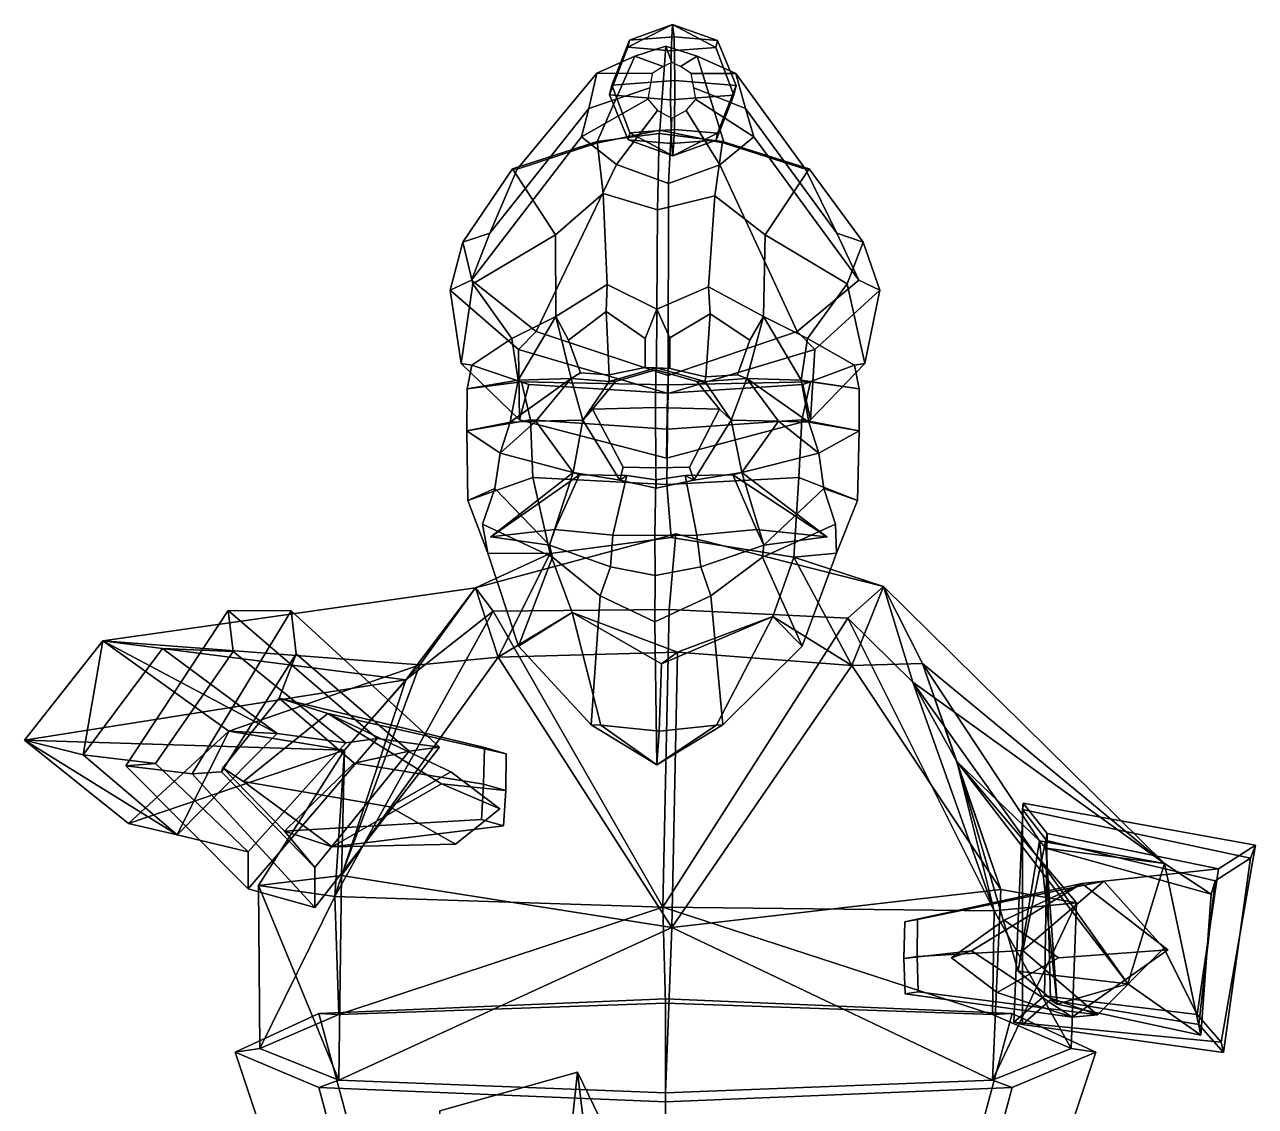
# Model space of a CAD drawing. Extents: x -200 to 180, y -147 to 379.
# Drawn here: x -200.5 to 180.4, y 44.6 to 379.3 of the extents above; entities that cross this region are included whole.
import ezdxf

# ---------------------------------------------------------------- set-up
doc = ezdxf.new("R2010")
doc.units = 0

msp = doc.modelspace()

# ---------------------------------------------------------------- linework, layer by layer
for p in [(-56.202007, 220.833191, 98.54837), (47.755276, 220.833191, 101.749725)]:
    msp.add_point(p)
for points in [[(-0.421459, 371.178223, -35.475704), (0.043684, 379.258881, -49.381294), (-13.783702, 372.279907, -43.295773)], [(-13.783702, 372.279907, -43.295773), (0.043684, 379.258881, -49.381294), (-13.304508, 374.42099, -58.062126)], [(0.043684, 379.258881, -49.381294), (0.536931, 375.460388, -65.008476), (-13.304508, 374.42099, -58.062126)], [(-0.421459, 371.178223, -35.475704), (13.420011, 372.217621, -42.421993), (0.043684, 379.258881, -49.381294)], [(0.043684, 379.258881, -49.381294), (13.899204, 374.358704, -57.188347), (0.536931, 375.460388, -65.008476)], [(13.420011, 372.217621, -42.421993), (13.899204, 374.358704, -57.188347), (0.043684, 379.258881, -49.381294)], [(-19.483112, 357.51001, -42.496586), (-13.783702, 372.279907, -43.295773), (-13.304508, 374.42099, -58.062126), (-18.805426, 360.537964, -63.379448)], [(-13.304508, 374.42099, -58.062126), (0.536931, 375.460388, -65.008476), (0.769343, 362.007904, -73.202995), (-18.805426, 360.537964, -63.379448)], [(13.899204, 374.358704, -57.188347), (19.666424, 360.44989, -62.143738), (0.769343, 362.007904, -73.202995), (0.536931, 375.460388, -65.008476)], [(18.988739, 357.421936, -41.260876), (19.666424, 360.44989, -62.143738), (13.899204, 374.358704, -57.188347), (13.420011, 372.217621, -42.421993)], [(-48.071453, 334.563721, 60.351738), (-23.537363, 342.554993, 71.327553), (-11.630163, 369.497406, 14.726136), (-23.447672, 364.221252, 10.677039)], [(-3.949734, 346.63797, 78.147346), (-2.070828, 372.573944, 17.172693), (-11.630163, 369.497406, 14.726136), (-23.537363, 342.554993, 71.327553)], [(-2.927648, 366.273682, -42.071312), (-6.260975, 364.140411, -42.500587), (-23.447672, 364.221252, 10.677039), (-11.630163, 369.497406, 14.726136)], [(-0.586026, 355.951996, -31.437363), (-0.421459, 371.178223, -35.475704), (-13.783702, 372.279907, -43.295773), (-19.483112, 357.51001, -42.496586)], [(-0.236799, 367.516937, -41.796837), (-2.927648, 366.273682, -42.071312), (-11.630163, 369.497406, 14.726136), (-2.070828, 372.573944, 17.172693)], [(-3.949734, 346.63797, 78.147346), (16.020407, 342.554993, 72.545738), (7.613363, 369.478516, 15.329666), (-2.070828, 372.573944, 17.172693)], [(-0.236799, 367.516937, -41.796837), (-2.070828, 372.573944, 17.172693), (7.613363, 369.478516, 15.329666), (2.460403, 366.261353, -41.898247)], [(-0.586026, 355.951996, -31.437363), (18.988739, 357.421936, -41.260876), (13.420011, 372.217621, -42.421993), (-0.421459, 371.178223, -35.475704)], [(2.460403, 366.261353, -41.898247), (7.613363, 369.478516, 15.329666), (19.644814, 364.178955, 12.028539), (5.804615, 364.112793, -42.113041)], [(41.183376, 334.563721, 63.100342), (19.644814, 364.178955, 12.028539), (7.613363, 369.478516, 15.329666), (16.020407, 342.554993, 72.545738)], [(-56.487106, 314.7724, 39.92099), (-48.071453, 334.563721, 60.351738), (-23.447672, 364.221252, 10.677039), (-25.904655, 353.332642, 3.023574)], [(-6.260975, 364.140411, -42.500587), (-6.999393, 359.732574, -43.187927), (-25.904655, 353.332642, 3.023574), (-23.447672, 364.221252, 10.677039)], [(-13.236664, 345.742279, -62.218269), (-18.805426, 360.537964, -63.379448), (0.769343, 362.007904, -73.202995), (0.604776, 346.781677, -69.164619)], [(13.967047, 345.679993, -61.344494), (0.604776, 346.781677, -69.164619), (0.769343, 362.007904, -73.202995), (19.666424, 360.44989, -62.143738)], [(5.804615, 364.112793, -42.113041), (19.644814, 364.178955, 12.028539), (22.542442, 353.285095, 4.543009), (6.565451, 359.701538, -42.752228)], [(50.840218, 314.772369, 43.226135), (22.542442, 353.285095, 4.543009), (19.644814, 364.178955, 12.028539), (41.183376, 334.563721, 63.100342)], [(-6.999393, 359.732574, -43.187927), (-7.676656, 356.177216, -43.744987), (-28.178082, 344.549683, -3.159179), (-25.904655, 353.332642, 3.023574)], [(-19.483112, 357.51001, -42.496586), (-18.805426, 360.537964, -63.379448), (-13.236664, 345.742279, -62.218269), (-13.715858, 343.601196, -47.451916)], [(6.565451, 359.701538, -42.752228), (22.542442, 353.285095, 4.543009), (25.171318, 344.497345, -1.485995), (7.260798, 356.143005, -43.265198)], [(18.988739, 357.421936, -41.260876), (13.487853, 343.53891, -46.578136), (13.967047, 345.679993, -61.344494), (19.666424, 360.44989, -62.143738)], [(-7.676656, 356.177216, -43.744987), (-4.668427, 352.693359, -44.171612), (-17.291975, 335.951294, -8.791834), (-28.178082, 344.549683, -3.159179)], [(-0.586026, 355.951996, -31.437363), (-19.483112, 357.51001, -42.496586), (-13.715858, 343.601196, -47.451916), (-0.353614, 342.499512, -39.631847)], [(-0.586026, 355.951996, -31.437363), (-0.353614, 342.499512, -39.631847), (13.487853, 343.53891, -46.578136), (18.988739, 357.421936, -41.260876)], [(7.260798, 356.143005, -43.265198), (25.171318, 344.497345, -1.485995), (14.632659, 335.919983, -7.79059), (4.270244, 352.672882, -43.884506)], [(-62.198708, 300.178741, 21.693571), (-56.487106, 314.7724, 39.92099), (-25.904655, 353.332642, 3.023574), (-28.178082, 344.549683, -3.159179)], [(-4.668427, 352.693359, -44.171612), (-0.193137, 350.340698, -44.380409), (-1.212618, 330.150055, -12.312241), (-17.291975, 335.951294, -8.791834)], [(4.270244, 352.672882, -43.884506), (14.632659, 335.919983, -7.79059), (-1.212618, 330.150055, -12.312241), (-0.193137, 350.340698, -44.380409)], [(57.662552, 300.178711, 25.384697), (25.171318, 344.497345, -1.485995), (22.542442, 353.285095, 4.543009), (50.840218, 314.772369, 43.226135)], [(-4.097302, 345.607819, 82.93927), (-3.949734, 346.63797, 78.147346), (-23.537363, 342.554993, 71.327553), (-23.314169, 343.123474, 76.706818)], [(0.139622, 338.701019, -55.258972), (-13.236664, 345.742279, -62.218269), (0.604776, 346.781677, -69.164619)], [(-4.097302, 345.607819, 82.93927), (15.46664, 343.123474, 77.90107), (16.020407, 342.554993, 72.545738), (-3.949734, 346.63797, 78.147346)], [(0.139622, 338.701019, -55.258972), (0.604776, 346.781677, -69.164619), (13.967047, 345.679993, -61.344494)], [(-42.167191, 284.349213, 7.589959), (-62.198708, 300.178741, 21.693571), (-28.178082, 344.549683, -3.159179), (-17.291975, 335.951294, -8.791834)], [(-21.404673, 326.990845, 91.269173), (-23.314169, 343.123474, 76.706818), (-49.477371, 334.619659, 65.644066), (-36.174129, 314.2211, 85.477211)], [(-23.314169, 343.123474, 76.706818), (-23.537363, 342.554993, 71.327553), (-48.071453, 334.563721, 60.351738), (-49.477371, 334.619659, 65.644066)], [(-4.612809, 321.993317, 99.679176), (-4.097302, 345.607819, 82.93927), (-23.314169, 343.123474, 76.706818), (-21.404673, 326.990845, 91.269173)], [(-13.715858, 343.601196, -47.451916), (-13.236664, 345.742279, -62.218269), (0.139622, 338.701019, -55.258972)], [(-0.353614, 342.499512, -39.631847), (-13.715858, 343.601196, -47.451916), (0.139622, 338.701019, -55.258972)], [(-4.612809, 321.993317, 99.679176), (13.053728, 326.335571, 92.802361), (15.46664, 343.123474, 77.90107), (-4.097302, 345.607819, 82.93927)], [(-0.353614, 342.499512, -39.631847), (0.139622, 338.701019, -55.258972), (13.487853, 343.53891, -46.578136)], [(13.487853, 343.53891, -46.578136), (0.139622, 338.701019, -55.258972), (13.967047, 345.679993, -61.344494)], [(13.053728, 326.335571, 92.802361), (28.634201, 314.2211, 87.472992), (42.260983, 334.619659, 68.469147), (15.46664, 343.123474, 77.90107)], [(38.5368, 284.349213, 10.075237), (14.632659, 335.919983, -7.79059), (25.171318, 344.497345, -1.485995), (57.662552, 300.178711, 25.384697)], [(15.46664, 343.123474, 77.90107), (42.260983, 334.619659, 68.469147), (41.183376, 334.563721, 63.100342), (16.020407, 342.554993, 72.545738)], [(-1.385313, 270.726013, -5.126854), (-42.167191, 284.349213, 7.589959), (-17.291975, 335.951294, -8.791834), (-1.212618, 330.150055, -12.312241)], [(-1.385313, 270.726013, -5.126854), (-1.212618, 330.150055, -12.312241), (14.632659, 335.919983, -7.79059), (38.5368, 284.349213, 10.075237)], [(-36.174129, 314.2211, 85.477211), (-49.477371, 334.619659, 65.644066), (-64.882996, 312.007568, 42.949947), (-61.731541, 299.082336, 72.095192)], [(-49.477371, 334.619659, 65.644066), (-48.071453, 334.563721, 60.351738), (-56.487106, 314.7724, 39.92099), (-64.882996, 312.007568, 42.949947)], [(28.634201, 314.2211, 87.472992), (54.094982, 299.082336, 75.662071), (59.033817, 312.007568, 46.765965), (42.260983, 334.619659, 68.469147)], [(42.260983, 334.619659, 68.469147), (59.033817, 312.007568, 46.765965), (50.840218, 314.772369, 43.226135), (41.183376, 334.563721, 63.100342)], [(-21.404673, 326.990845, 91.269173), (-36.174129, 314.2211, 85.477211), (-36.102795, 288.949524, 92.670364), (-20.211597, 298.878052, 103.490578)], [(-4.612809, 321.993317, 99.679176), (-21.404673, 326.990845, 91.269173), (-20.211597, 298.878052, 103.490578), (-4.844954, 291.187469, 107.217529)], [(-4.612809, 321.993317, 99.679176), (-4.844954, 291.187469, 107.217529), (11.121483, 298.101929, 104.58371), (13.053728, 326.335571, 92.802361)], [(13.053728, 326.335571, 92.802361), (11.121483, 298.101929, 104.58371), (28.12039, 288.949524, 94.648109), (28.634201, 314.2211, 87.472992)], [(-64.882996, 312.007568, 42.949947), (-56.487106, 314.7724, 39.92099), (-62.198708, 300.178741, 21.693571), (-68.755707, 297.085052, 21.6761)], [(-49.706558, 282.172424, 76.846672), (-36.102795, 288.949524, 92.670364), (-36.174129, 314.2211, 85.477211), (-61.731541, 299.082336, 72.095192)], [(41.800411, 282.172424, 79.664627), (54.094982, 299.082336, 75.662071), (28.634201, 314.2211, 87.472992), (28.12039, 288.949524, 94.648109)], [(59.033817, 312.007568, 46.765965), (64.208199, 297.085022, 25.770721), (57.662552, 300.178711, 25.384697), (50.840218, 314.772369, 43.226135)], [(-61.731541, 299.082336, 72.095192), (-64.882996, 312.007568, 42.949947), (-68.755707, 297.085052, 21.6761), (-65.417465, 274.47345, 43.205364)], [(54.094982, 299.082336, 75.662071), (59.551556, 274.47345, 47.053783), (64.208199, 297.085022, 25.770721), (59.033817, 312.007568, 46.765965)], [(-68.755707, 297.085052, 21.6761), (-62.198708, 300.178741, 21.693571), (-42.167191, 284.349213, 7.589959), (-47.67252, 278.768127, 6.745422)], [(-65.417465, 274.47345, 43.205364), (-68.755707, 297.085052, 21.6761), (-47.67252, 278.768127, 6.745422), (-47.312153, 256.96991, 24.130838)], [(-61.731541, 299.082336, 72.095192), (-65.417465, 274.47345, 43.205364), (-62.051579, 273.877289, 41.296627), (-49.706558, 282.172424, 76.846672)], [(-20.485806, 290.488037, 103.985352), (-20.211597, 298.878052, 103.490578), (-36.102795, 288.949524, 92.670364), (-32.129051, 281.617096, 94.258224)], [(-20.485806, 290.488037, 103.985352), (-8.407156, 282.212708, 106.420242), (-4.844954, 291.187469, 107.217529), (-20.211597, 298.878052, 103.490578)], [(11.621637, 289.783325, 104.809631), (11.121483, 298.101929, 104.58371), (-4.844954, 291.187469, 107.217529), (-0.792871, 282.341248, 106.828636)], [(11.621637, 289.783325, 104.809631), (23.895651, 281.605377, 93.475998), (28.12039, 288.949524, 94.648109), (11.121483, 298.101929, 104.58371)], [(64.208199, 297.085022, 25.770721), (44.083668, 278.768127, 9.571053), (38.5368, 284.349213, 10.075237), (57.662552, 300.178711, 25.384697)], [(54.094982, 299.082336, 75.662071), (41.800411, 282.172424, 79.664627), (56.309498, 273.877289, 44.941551), (59.551556, 274.47345, 47.053783)], [(59.551556, 274.47345, 47.053783), (42.654228, 256.96991, 26.901352), (44.083668, 278.768127, 9.571053), (64.208199, 297.085022, 25.770721)], [(-19.56204, 270.925903, 103.206589), (-20.485806, 290.488037, 103.985352), (-32.129051, 281.617096, 94.258224), (-28.489189, 271.592651, 97.795082)], [(-8.407156, 282.212708, 106.420242), (-20.485806, 290.488037, 103.985352), (-19.56204, 270.925903, 103.206589), (-8.447792, 273.15213, 107.739822)], [(-8.447792, 273.15213, 107.739822), (-4.963332, 273.072754, 111.061607), (-4.844954, 291.187469, 107.217529), (-8.407156, 282.212708, 106.420242)], [(-0.840219, 272.904236, 108.36615), (-0.792871, 282.341248, 106.828636), (-4.844954, 291.187469, 107.217529), (-4.963332, 273.072754, 111.061607)], [(-0.792871, 282.341248, 106.828636), (-0.840219, 272.904236, 108.36615), (10.343408, 270.281372, 103.529945), (11.621637, 289.783325, 104.809631)], [(10.343408, 270.281372, 103.529945), (20.096048, 270.947021, 97.49704), (23.895651, 281.605377, 93.475998), (11.621637, 289.783325, 104.809631)], [(-47.780491, 269.325592, 78.393036), (-36.102795, 288.949524, 92.670364), (-49.706558, 282.172424, 76.846672)], [(-31.35906, 269.806885, 98.803535), (-36.102795, 288.949524, 92.670364), (-47.780491, 269.325592, 78.393036)], [(-28.489189, 271.592651, 97.795082), (-32.129051, 281.617096, 94.258224), (-36.102795, 288.949524, 92.670364), (-31.35906, 269.806885, 98.803535)], [(20.096048, 270.947021, 97.49704), (23.008265, 269.806885, 100.477776), (28.12039, 288.949524, 94.648109), (23.895651, 281.605377, 93.475998)], [(23.008265, 269.806885, 100.477776), (39.782841, 269.325592, 81.089546), (28.12039, 288.949524, 94.648109)], [(39.782841, 269.325592, 81.089546), (41.800411, 282.172424, 79.664627), (28.12039, 288.949524, 94.648109)], [(-49.706558, 282.172424, 76.846672), (-62.051579, 273.877289, 41.296627), (-63.571835, 266.616333, 41.788105), (-47.780491, 269.325592, 78.393036)], [(-47.67252, 278.768127, 6.745422), (-42.167191, 284.349213, 7.589959), (-1.385313, 270.726013, -5.126854), (-1.336641, 265.131958, -6.707376)], [(44.083668, 278.768127, 9.571053), (-1.336641, 265.131958, -6.707376), (-1.385313, 270.726013, -5.126854), (38.5368, 284.349213, 10.075237)], [(41.800411, 282.172424, 79.664627), (39.782841, 269.325592, 81.089546), (57.796623, 266.616333, 45.525642), (56.309498, 273.877289, 44.941551)], [(-47.312153, 256.96991, 24.130838), (-47.67252, 278.768127, 6.745422), (-1.336641, 265.131958, -6.707376), (-1.840327, 245.186584, 9.648667)], [(42.654228, 256.96991, 26.901352), (-1.840327, 245.186584, 9.648667), (-1.336641, 265.131958, -6.707376), (44.083668, 278.768127, 9.571053)], [(-65.417465, 274.47345, 43.205364), (-47.312153, 256.96991, 24.130838), (-44.49826, 267.926453, 16.774586), (-62.051579, 273.877289, 41.296627)], [(59.551556, 274.47345, 47.053783), (56.309498, 273.877289, 44.941551), (40.298317, 267.926453, 19.385895), (42.654228, 256.96991, 26.901352)], [(-63.571835, 266.616333, 41.788105), (-62.051579, 273.877289, 41.296627), (-44.49826, 267.926453, 16.774586), (-46.675552, 268.731628, 12.35285)], [(-19.56204, 270.925903, 103.206589), (-28.489189, 271.592651, 97.795082), (-31.35906, 269.806885, 98.803535), (-19.600183, 268.85675, 105.513786)], [(-5.29567, 260.856934, 130.24794), (-5.149684, 272.441528, 125.50737), (-17.664019, 268.827942, 121.788452), (-24.787594, 260.337982, 123.213776)], [(-19.56204, 270.925903, 103.206589), (-19.600183, 268.85675, 105.513786), (-4.963332, 273.072754, 111.061607), (-8.447792, 273.15213, 107.739822)], [(-5.149684, 272.441528, 125.50737), (-4.963332, 273.072754, 111.061607), (-19.600183, 268.85675, 105.513786), (-17.664019, 268.827942, 121.788452)], [(-5.29567, 260.856934, 130.24794), (14.59214, 260.337982, 124.426476), (7.569766, 268.827942, 122.565521), (-5.149684, 272.441528, 125.50737)], [(-5.149684, 272.441528, 125.50737), (7.569766, 268.827942, 122.565521), (9.987148, 268.85675, 106.424927), (-4.963332, 273.072754, 111.061607)], [(10.343408, 270.281372, 103.529945), (-0.840219, 272.904236, 108.36615), (-4.963332, 273.072754, 111.061607), (9.987148, 268.85675, 106.424927)], [(10.343408, 270.281372, 103.529945), (9.987148, 268.85675, 106.424927), (23.008265, 269.806885, 100.477776), (20.096048, 270.947021, 97.49704)], [(57.796623, 266.616333, 45.525642), (42.743549, 268.731628, 15.106508), (40.298317, 267.926453, 19.385895), (56.309498, 273.877289, 44.941551)], [(-47.780491, 269.325592, 78.393036), (-63.571835, 266.616333, 41.788105), (-63.681839, 253.554504, 44.652538), (-50.237556, 256.236481, 78.852211)], [(-63.681839, 253.554504, 44.652538), (-63.571835, 266.616333, 41.788105), (-46.675552, 268.731628, 12.35285), (-43.905312, 256.9729, 11.568229)], [(-50.237556, 256.236481, 78.852211), (-31.35906, 269.806885, 98.803535), (-47.780491, 269.325592, 78.393036)], [(-42.302769, 256.636169, 102.339516), (-31.35906, 269.806885, 98.803535), (-50.237556, 256.236481, 78.852211)], [(-47.312153, 256.96991, 24.130838), (-1.840327, 245.186584, 9.648667), (-1.591586, 265.270782, 1.571419), (-44.49826, 267.926453, 16.774586)], [(-46.675552, 268.731628, 12.35285), (-44.49826, 267.926453, 16.774586), (-1.591586, 265.270782, 1.571419), (-1.502659, 267.868408, -1.316284)], [(-43.905312, 256.9729, 11.568229), (-46.675552, 268.731628, 12.35285), (-1.502659, 267.868408, -1.316284), (-1.569866, 254.087616, 0.866212)], [(-42.302769, 256.636169, 102.339516), (-27.770969, 256.94812, 105.810707), (-31.35906, 269.806885, 98.803535)], [(-27.770969, 256.94812, 105.810707), (-19.600183, 268.85675, 105.513786), (-31.35906, 269.806885, 98.803535)], [(-24.787594, 260.337982, 123.213776), (-17.664019, 268.827942, 121.788452), (-19.600183, 268.85675, 105.513786), (-27.770969, 256.94812, 105.810707)], [(42.654228, 256.96991, 26.901352), (40.298317, 267.926453, 19.385895), (-1.591586, 265.270782, 1.571419), (-1.840327, 245.186584, 9.648667)], [(42.743549, 268.731628, 15.106508), (-1.502659, 267.868408, -1.316284), (-1.591586, 265.270782, 1.571419), (40.298317, 267.926453, 19.385895)], [(40.02684, 256.9729, 14.152916), (-1.569866, 254.087616, 0.866212), (-1.502659, 267.868408, -1.316284), (42.743549, 268.731628, 15.106508)], [(14.59214, 260.337982, 124.426476), (18.124186, 256.94812, 107.224045), (9.987148, 268.85675, 106.424927), (7.569766, 268.827942, 122.565521)], [(18.124186, 256.94812, 107.224045), (23.008265, 269.806885, 100.477776), (9.987148, 268.85675, 106.424927)], [(32.842037, 256.636169, 104.653603), (23.008265, 269.806885, 100.477776), (18.124186, 256.94812, 107.224045)], [(32.842037, 256.636169, 104.653603), (42.207005, 256.236481, 81.699043), (23.008265, 269.806885, 100.477776)], [(42.207005, 256.236481, 81.699043), (39.782841, 269.325592, 81.089546), (23.008265, 269.806885, 100.477776)], [(39.782841, 269.325592, 81.089546), (42.207005, 256.236481, 81.699043), (57.730167, 253.554504, 48.391418), (57.796623, 266.616333, 45.525642)], [(57.730167, 253.554504, 48.391418), (40.02684, 256.9729, 14.152916), (42.743549, 268.731628, 15.106508), (57.796623, 266.616333, 45.525642)], [(-15.247682, 242.361237, 119.605499), (-24.787594, 260.337982, 123.213776), (-27.770969, 256.94812, 105.810707), (-16.306717, 238.373474, 106.888474)], [(-5.139277, 242.114197, 125.169426), (-5.29567, 260.856934, 130.24794), (-24.787594, 260.337982, 123.213776), (-15.247682, 242.361237, 119.605499)], [(-5.139277, 242.114197, 125.169426), (5.29233, 242.361237, 120.238029), (14.59214, 260.337982, 124.426476), (-5.29567, 260.856934, 130.24794)], [(5.29233, 242.361237, 120.238029), (6.615337, 238.373474, 107.59436), (18.124186, 256.94812, 107.224045), (14.59214, 260.337982, 124.426476)], [(-63.3223, 232.101135, 47.153671), (-63.681839, 253.554504, 44.652538), (-43.905312, 256.9729, 11.568229), (-43.231422, 239.162231, 15.439064)], [(-50.237556, 256.236481, 78.852211), (-63.681839, 253.554504, 44.652538), (-53.300407, 246.697021, 78.700264)], [(-53.300407, 246.697021, 78.700264), (-42.302769, 256.636169, 102.339516), (-50.237556, 256.236481, 78.852211)], [(-30.741247, 240.681335, 100.40892), (-42.302769, 256.636169, 102.339516), (-53.300407, 246.697021, 78.700264)], [(-43.231422, 239.162231, 15.439064), (-43.905312, 256.9729, 11.568229), (-1.569866, 254.087616, 0.866212), (-1.734038, 236.983276, 6.197327)], [(-30.741247, 240.681335, 100.40892), (-27.770969, 256.94812, 105.810707), (-42.302769, 256.636169, 102.339516)], [(-16.306717, 238.373474, 106.888474), (-27.770969, 256.94812, 105.810707), (-30.741247, 240.681335, 100.40892)], [(39.116051, 239.162231, 17.974951), (-1.734038, 236.983276, 6.197327), (-1.569866, 254.087616, 0.866212), (40.02684, 256.9729, 14.152916)], [(6.615337, 238.373474, 107.59436), (21.421215, 240.681335, 102.015259), (18.124186, 256.94812, 107.224045)], [(21.421215, 240.681335, 102.015259), (32.842037, 256.636169, 104.653603), (18.124186, 256.94812, 107.224045)], [(21.421215, 240.681335, 102.015259), (45.273399, 246.697021, 81.73584), (32.842037, 256.636169, 104.653603)], [(45.273399, 246.697021, 81.73584), (42.207005, 256.236481, 81.699043), (32.842037, 256.636169, 104.653603)], [(57.217415, 232.101135, 50.865688), (39.116051, 239.162231, 17.974951), (40.02684, 256.9729, 14.152916), (57.730167, 253.554504, 48.391418)], [(42.207005, 256.236481, 81.699043), (45.273399, 246.697021, 81.73584), (57.730167, 253.554504, 48.391418)], [(-54.92849, 235.791443, 79.40097), (-53.300407, 246.697021, 78.700264), (-63.681839, 253.554504, 44.652538), (-63.3223, 232.101135, 47.153671)], [(46.855282, 235.791443, 82.5354), (57.217415, 232.101135, 50.865688), (57.730167, 253.554504, 48.391418), (45.273399, 246.697021, 81.73584)], [(-54.92849, 235.791443, 79.40097), (-38.076599, 218.216858, 107.6819), (-30.741247, 240.681335, 100.40892), (-53.300407, 246.697021, 78.700264)], [(46.855282, 235.791443, 82.5354), (45.273399, 246.697021, 81.73584), (21.421215, 240.681335, 102.015259), (28.295145, 218.216858, 109.725815)], [(-28.808809, 239.995361, 114.530479), (-30.741247, 240.681335, 100.40892), (-56.202007, 220.833191, 98.54837)], [(-56.202007, 220.833191, 98.54837), (-30.741247, 240.681335, 100.40892), (-38.076599, 218.216858, 107.6819)], [(-36.383518, 223.095276, 117.581764), (-28.808809, 239.995361, 114.530479), (-56.202007, 220.833191, 98.54837)], [(-14.122425, 239.739563, 115.11348), (-28.808809, 239.995361, 114.530479), (-36.383518, 223.095276, 117.581764), (-18.448486, 221.360596, 126.9086)], [(-28.808809, 239.995361, 114.530479), (-14.122425, 239.739563, 115.11348), (-16.306717, 238.373474, 106.888474), (-30.741247, 240.681335, 100.40892)], [(-5.139277, 242.114197, 125.169426), (-15.247682, 242.361237, 119.605499), (-16.306717, 238.373474, 106.888474), (-5.032135, 235.89978, 113.295799)], [(-5.139277, 242.114197, 125.169426), (-5.032135, 235.89978, 113.295799), (6.615337, 238.373474, 107.59436), (5.29233, 242.361237, 120.238029)], [(18.623516, 239.995361, 115.99115), (21.421215, 240.681335, 102.015259), (6.615337, 238.373474, 107.59436), (3.929087, 239.739563, 115.66938)], [(3.929087, 239.739563, 115.66938), (7.521176, 221.360596, 127.708336), (25.996122, 223.095276, 119.502739), (18.623516, 239.995361, 115.99115)], [(18.623516, 239.995361, 115.99115), (47.755276, 220.833191, 101.749725), (21.421215, 240.681335, 102.015259)], [(25.996122, 223.095276, 119.502739), (47.755276, 220.833191, 101.749725), (18.623516, 239.995361, 115.99115)], [(47.755276, 220.833191, 101.749725), (28.295145, 218.216858, 109.725815), (21.421215, 240.681335, 102.015259)], [(-57.149822, 215.727295, 52.318977), (-63.3223, 232.101135, 47.153671), (-43.231422, 239.162231, 15.439064), (-37.887032, 215.697998, 33.339367)], [(-37.887032, 215.697998, 33.339367), (-43.231422, 239.162231, 15.439064), (-1.734038, 236.983276, 6.197327), (-0.419143, 220.640808, 9.894762)], [(-18.448486, 221.360596, 126.9086), (-5.484998, 221.193176, 128.001556), (-5.183433, 238.471313, 118.2089), (-14.122425, 239.739563, 115.11348)], [(-5.183433, 238.471313, 118.2089), (-5.032135, 235.89978, 113.295799), (-16.306717, 238.373474, 106.888474), (-14.122425, 239.739563, 115.11348)], [(7.521176, 221.360596, 127.708336), (3.929087, 239.739563, 115.66938), (-5.183433, 238.471313, 118.2089), (-5.484998, 221.193176, 128.001556)], [(-5.183433, 238.471313, 118.2089), (3.929087, 239.739563, 115.66938), (6.615337, 238.373474, 107.59436), (-5.032135, 235.89978, 113.295799)], [(37.555508, 214.5625, 33.395176), (-0.419143, 220.640808, 9.894762), (-1.734038, 236.983276, 6.197327), (39.116051, 239.162231, 17.974951)], [(50.7388, 215.727295, 55.641403), (37.555508, 214.5625, 33.395176), (39.116051, 239.162231, 17.974951), (57.217415, 232.101135, 50.865688)], [(-57.149822, 215.727295, 52.318977), (-58.765533, 224.714722, 83.039726), (-54.92849, 235.791443, 79.40097), (-63.3223, 232.101135, 47.153671)], [(-54.92849, 235.791443, 79.40097), (-58.765533, 224.714722, 83.039726), (-37.121952, 214.527924, 98.876892), (-38.076599, 218.216858, 107.6819)], [(46.855282, 235.791443, 82.5354), (28.295145, 218.216858, 109.725815), (27.884096, 214.527924, 100.878746), (50.461159, 224.714722, 86.403358)], [(50.7388, 215.727295, 55.641403), (57.217415, 232.101135, 50.865688), (46.855282, 235.791443, 82.5354), (50.461159, 224.714722, 86.403358)], [(-37.121952, 214.527924, 98.876892), (-58.765533, 224.714722, 83.039726), (-57.149822, 215.727295, 52.318977), (-47.615932, 186.95752, 70.14502)], [(27.884096, 214.527924, 100.878746), (40.126106, 186.95752, 72.847031), (50.7388, 215.727295, 55.641403), (50.461159, 224.714722, 86.403358)], [(1.021962, 221.713867, 5.063119), (-1.011892, 198.298401, -45.514236), (-55.533619, 197.766235, -34.971531), (-60.964664, 205.034241, 3.442298)], [(1.021962, 221.713867, 5.063119), (-60.964664, 205.034241, 3.442298), (-37.887032, 215.697998, 33.339367), (-0.419143, 220.640808, 9.894762)], [(-38.076599, 218.216858, 107.6819), (-36.383518, 223.095276, 117.581764), (-56.202007, 220.833191, 98.54837)], [(-18.448486, 221.360596, 126.9086), (-36.383518, 223.095276, 117.581764), (-38.076599, 218.216858, 107.6819), (-19.160137, 211.555908, 117.476852)], [(-5.484998, 221.193176, 128.001556), (-18.448486, 221.360596, 126.9086), (-19.160137, 211.555908, 117.476852), (-5.347113, 208.879517, 123.524025)], [(-5.484998, 221.193176, 128.001556), (-5.347113, 208.879517, 123.524025), (8.81183, 211.555908, 118.338242), (7.521176, 221.360596, 127.708336)], [(1.021962, 221.713867, 5.063119), (65.31382, 205.434143, 1.802112), (54.23111, 195.670044, -36.451485), (-1.011892, 198.298401, -45.514236)], [(-0.419143, 220.640808, 9.894762), (37.555508, 214.5625, 33.395176), (65.31382, 205.434143, 1.802112), (1.021962, 221.713867, 5.063119)], [(7.521176, 221.360596, 127.708336), (8.81183, 211.555908, 118.338242), (28.295145, 218.216858, 109.725815), (25.996122, 223.095276, 119.502739)], [(28.295145, 218.216858, 109.725815), (47.755276, 220.833191, 101.749725), (25.996122, 223.095276, 119.502739)], [(-22.418613, 202.524109, 119.901703), (-19.160137, 211.555908, 117.476852), (-38.076599, 218.216858, 107.6819), (-37.121952, 214.527924, 98.876892)], [(11.914925, 202.524109, 120.959), (27.884096, 214.527924, 100.878746), (28.295145, 218.216858, 109.725815), (8.81183, 211.555908, 118.338242)], [(-60.964664, 205.034241, 3.442298), (-53.957375, 183.620178, 61.231926), (-37.887032, 215.697998, 33.339367)], [(-47.615932, 186.95752, 70.14502), (-57.149822, 215.727295, 52.318977), (-37.887032, 215.697998, 33.339367), (-31.083277, 197.444092, 62.961163)], [(-53.957375, 183.620178, 61.231926), (-31.083277, 197.444092, 62.961163), (-37.887032, 215.697998, 33.339367)], [(-25.113182, 162.653412, 103.922882), (-22.418613, 202.524109, 119.901703), (-37.121952, 214.527924, 98.876892), (-47.615932, 186.95752, 70.14502)], [(15.58759, 162.653412, 105.176262), (40.126106, 186.95752, 72.847031), (27.884096, 214.527924, 100.878746), (11.914925, 202.524109, 120.959)], [(40.126106, 186.95752, 72.847031), (31.056883, 196.150574, 63.024738), (37.555508, 214.5625, 33.395176), (50.7388, 215.727295, 55.641403)], [(55.526699, 180.984924, 59.37141), (37.555508, 214.5625, 33.395176), (31.056883, 196.150574, 63.024738)], [(65.31382, 205.434143, 1.802112), (37.555508, 214.5625, 33.395176), (55.526699, 180.984924, 59.37141)], [(-5.460973, 194.523254, 127.221382), (-5.347113, 208.879517, 123.524025), (-19.160137, 211.555908, 117.476852), (-22.418613, 202.524109, 119.901703)], [(-5.460973, 194.523254, 127.221382), (11.914925, 202.524109, 120.959), (8.81183, 211.555908, 118.338242), (-5.347113, 208.879517, 123.524025)], [(-78.133728, 181.202087, 48.743267), (-60.964664, 205.034241, 3.442298), (-176.235748, 188.616302, 22.921698)], [(-82.517303, 176.60498, -29.865856), (-176.235748, 188.616302, 22.921698), (-60.964664, 205.034241, 3.442298)], [(-82.517303, 176.60498, -29.865856), (-60.964664, 205.034241, 3.442298), (-55.533619, 197.766235, -34.971531)], [(-78.133728, 181.202087, 48.743267), (-53.957375, 183.620178, 61.231926), (-60.964664, 205.034241, 3.442298)], [(-4.882611, 150.32309, 108.440315), (-5.460973, 194.523254, 127.221382), (-22.418613, 202.524109, 119.901703), (-25.113182, 162.653412, 103.922882)], [(-4.882611, 150.32309, 108.440315), (15.58759, 162.653412, 105.176262), (11.914925, 202.524109, 120.959), (-5.460973, 194.523254, 127.221382)], [(74.416344, 175.860352, -30.449364), (54.23111, 195.670044, -36.451485), (65.31382, 205.434143, 1.802112)], [(77.398293, 181.588928, 47.758118), (65.31382, 205.434143, 1.802112), (55.526699, 180.984924, 59.37141)], [(77.398293, 181.588928, 47.758118), (152.288147, 119.719521, 3.662364), (65.31382, 205.434143, 1.802112)], [(74.416344, 175.860352, -30.449364), (65.31382, 205.434143, 1.802112), (152.288147, 119.719521, 3.662364)], [(-148.586838, 147.468597, 150.342026), (-117.979309, 197.871399, 130.667542), (-137.51796, 198.072754, 104.828339), (-169.193497, 150.011627, 124.536728)], [(-169.193497, 150.011627, 124.536728), (-137.51796, 198.072754, 104.828339), (-135.950027, 185.387024, 102.449852), (-159.988083, 150.674957, 117.570198)], [(-91.396736, 158.4599, 65.925758), (-137.51796, 198.072754, 104.828339), (-117.979309, 197.871399, 130.667542), (-72.040718, 155.781036, 92.673279)], [(-91.396736, 158.4599, 65.925758), (-101.05114, 157.075165, 73.167953), (-135.950027, 185.387024, 102.449852), (-137.51796, 198.072754, 104.828339)], [(-2.936826, 106.207466, -98.720535), (-55.533619, 197.766235, -34.971531), (-1.011892, 198.298401, -45.514236)], [(-2.936826, 106.207466, -98.720535), (-1.011892, 198.298401, -45.514236), (54.23111, 195.670044, -36.451485)], [(-148.586838, 147.468597, 150.342026), (-139.518982, 148.161926, 143.483307), (-116.404114, 184.572845, 128.226456), (-117.979309, 197.871399, 130.667542)], [(-72.040718, 155.781036, 92.673279), (-117.979309, 197.871399, 130.667542), (-116.404114, 184.572845, 128.226456), (-81.52951, 154.459229, 99.794868)], [(-104.481895, 109.502205, -62.944489), (-55.533619, 197.766235, -34.971531), (-2.936826, 106.207466, -98.720535)], [(-104.481895, 109.502205, -62.944489), (-82.517303, 176.60498, -29.865856), (-55.533619, 197.766235, -34.971531)], [(1.592806, 185.106689, 68.511879), (-31.083277, 197.444092, 62.961163), (-53.957375, 183.620178, 61.231926)], [(-25.113182, 162.653412, 103.922882), (-47.615932, 186.95752, 70.14502), (-31.083277, 197.444092, 62.961163), (-22.205326, 162.512268, 88.083763)], [(-22.205326, 162.512268, 88.083763), (-31.083277, 197.444092, 62.961163), (-3.442425, 181.529053, 61.673397), (-4.143316, 160.655518, 84.433327)], [(-3.442425, 181.529053, 61.673397), (-31.083277, 197.444092, 62.961163), (1.592806, 185.106689, 68.511879)], [(13.659849, 162.512268, 89.188232), (-4.143316, 160.655518, 84.433327), (-3.442425, 181.529053, 61.673397), (31.056883, 196.150574, 63.024738)], [(-3.442425, 181.529053, 61.673397), (1.592806, 185.106689, 68.511879), (31.056883, 196.150574, 63.024738)], [(99.526405, 105.167091, -66.005112), (-2.936826, 106.207466, -98.720535), (54.23111, 195.670044, -36.451485)], [(1.592806, 185.106689, 68.511879), (55.526699, 180.984924, 59.37141), (31.056883, 196.150574, 63.024738)], [(15.58759, 162.653412, 105.176262), (13.659849, 162.512268, 89.188232), (31.056883, 196.150574, 63.024738), (40.126106, 186.95752, 72.847031)], [(99.526405, 105.167091, -66.005112), (54.23111, 195.670044, -36.451485), (74.416344, 175.860352, -30.449364)], [(-82.517303, 176.60498, -29.865856), (-200.466675, 157.881287, 5.411201), (-176.235748, 188.616302, 22.921698)], [(-182.31134, 153.415588, 89.309784), (-176.235748, 188.616302, 22.921698), (-200.466675, 157.881287, 5.411201)], [(-182.31134, 153.415588, 89.309784), (-157.789063, 186.296661, 73.649223), (-176.235748, 188.616302, 22.921698)], [(-78.133728, 181.202087, 48.743267), (-176.235748, 188.616302, 22.921698), (-137.315308, 160.689514, 42.954998)], [(-122.34111, 159.927979, 44.12907), (-137.315308, 160.689514, 42.954998), (-176.235748, 188.616302, 22.921698)], [(-122.34111, 159.927979, 44.12907), (-176.235748, 188.616302, 22.921698), (-157.789063, 186.296661, 73.649223)], [(-159.988083, 150.674957, 117.570198), (-135.950027, 185.387024, 102.449852), (-157.789063, 186.296661, 73.649223), (-182.31134, 153.415588, 89.309784)], [(-157.789063, 186.296661, 73.649223), (-135.950027, 185.387024, 102.449852), (-101.05114, 157.075165, 73.167953), (-122.34111, 159.927979, 44.12907)], [(-139.098526, 149.366272, 133.232635), (-121.686127, 170.919678, 123.501915), (-116.404114, 184.572845, 128.226456), (-139.518982, 148.161926, 143.483307)], [(-98.496445, 150.772675, 106.298775), (-81.52951, 154.459229, 99.794868), (-116.404114, 184.572845, 128.226456), (-121.686127, 170.919678, 123.501915)], [(-0.231475, 99.934471, 119.010757), (-53.957375, 183.620178, 61.231926), (-102.396179, 116.075554, 90.852638)], [(-102.396179, 116.075554, 90.852638), (-53.957375, 183.620178, 61.231926), (-78.133728, 181.202087, 48.743267)], [(-0.231475, 99.934471, 119.010757), (1.592806, 185.106689, 68.511879), (-53.957375, 183.620178, 61.231926)], [(-0.231475, 99.934471, 119.010757), (55.526699, 180.984924, 59.37141), (1.592806, 185.106689, 68.511879)], [(-101.522537, 154.811737, 7.839752), (-78.133728, 181.202087, 48.743267), (-137.315308, 160.689514, 42.954998)], [(-102.396179, 116.075554, 90.852638), (-78.133728, 181.202087, 48.743267), (-101.522537, 154.811737, 7.839752)], [(-0.231475, 99.934471, 119.010757), (101.612122, 111.740456, 87.792015), (55.526699, 180.984924, 59.37141)], [(101.612122, 111.740456, 87.792015), (77.398293, 181.588928, 47.758118), (55.526699, 180.984924, 59.37141)], [(101.612122, 111.740456, 87.792015), (88.027504, 151.328308, 6.754724), (77.398293, 181.588928, 47.758118)], [(88.027504, 151.328308, 6.754724), (113.585869, 126.727257, 39.18779), (77.398293, 181.588928, 47.758118)], [(77.398293, 181.588928, 47.758118), (113.585869, 126.727257, 39.18779), (152.288147, 119.719521, 3.662364)], [(-101.522537, 154.811737, 7.839752), (-200.466675, 157.881287, 5.411201), (-82.517303, 176.60498, -29.865856)], [(-104.481895, 109.502205, -62.944489), (-101.522537, 154.811737, 7.839752), (-82.517303, 176.60498, -29.865856)], [(99.526405, 105.167091, -66.005112), (74.416344, 175.860352, -30.449364), (88.027504, 151.328308, 6.754724)], [(74.416344, 175.860352, -30.449364), (152.288147, 119.719521, 3.662364), (140.883331, 82.535805, -16.076839)], [(88.027504, 151.328308, 6.754724), (74.416344, 175.860352, -30.449364), (140.883331, 82.535805, -16.076839)], [(-132.725998, 145.17453, 169.984604), (-106.633087, 166.145813, 155.883926), (-121.686127, 170.919678, 123.501915), (-139.098526, 149.366272, 133.232635)], [(-58.438435, 144.310699, 126.356216), (-98.496445, 150.772675, 106.298775), (-121.686127, 170.919678, 123.501915), (-58.208313, 155.637604, 127.262383)], [(-51.491329, 153.680664, 138.148834), (-58.208313, 155.637604, 127.262383), (-121.686127, 170.919678, 123.501915), (-106.633087, 166.145813, 155.883926)], [(-87.421318, 137.315063, 208.575745), (-68.562012, 148.073761, 210.608551), (-106.633087, 166.145813, 155.883926), (-132.725998, 145.17453, 169.984604)], [(-53.378056, 136.70108, 200.489227), (-71.486267, 144.355865, 149.357376), (-106.633087, 166.145813, 155.883926), (-68.562012, 148.073761, 210.608551)], [(-51.606083, 142.350952, 137.192657), (-51.491329, 153.680664, 138.148834), (-106.633087, 166.145813, 155.883926), (-71.486267, 144.355865, 149.357376)], [(-168.372192, 132.170441, 21.650229), (-101.522537, 154.811737, 7.839752), (-137.315308, 160.689514, 42.954998)], [(-153.214798, 128.579926, 64.781693), (-168.372192, 132.170441, 21.650229), (-137.315308, 160.689514, 42.954998)], [(-153.214798, 128.579926, 64.781693), (-137.315308, 160.689514, 42.954998), (-122.34111, 159.927979, 44.12907)], [(-4.882611, 150.32309, 108.440315), (-25.113182, 162.653412, 103.922882), (-22.205326, 162.512268, 88.083763)], [(-4.882611, 150.32309, 108.440315), (-22.205326, 162.512268, 88.083763), (-4.143316, 160.655518, 84.433327)], [(-4.882611, 150.32309, 108.440315), (13.659849, 162.512268, 89.188232), (15.58759, 162.653412, 105.176262)], [(-4.882611, 150.32309, 108.440315), (-4.143316, 160.655518, 84.433327), (13.659849, 162.512268, 89.188232)], [(-168.372192, 132.170441, 21.650229), (-200.466675, 157.881287, 5.411201), (-101.522537, 154.811737, 7.839752)], [(-153.214798, 128.579926, 64.781693), (-182.31134, 153.415588, 89.309784), (-200.466675, 157.881287, 5.411201)], [(-153.214798, 128.579926, 64.781693), (-200.466675, 157.881287, 5.411201), (-168.372192, 132.170441, 21.650229)], [(-122.34111, 159.927979, 44.12907), (-101.05114, 157.075165, 73.167953), (-131.326935, 123.406715, 93.147987), (-153.214798, 128.579926, 64.781693)], [(-131.309036, 111.896553, 92.062393), (-131.326935, 123.406715, 93.147987), (-101.05114, 157.075165, 73.167953), (-91.396736, 158.4599, 65.925758)], [(-131.309036, 111.896553, 92.062393), (-91.396736, 158.4599, 65.925758), (-72.040718, 155.781036, 92.673279), (-110.681007, 106.103645, 118.681595)], [(-153.214798, 128.579926, 64.781693), (-131.326935, 123.406715, 93.147987), (-159.988083, 150.674957, 117.570198), (-182.31134, 153.415588, 89.309784)], [(-102.396179, 116.075554, 90.852638), (-101.522537, 154.811737, 7.839752), (-128.144409, 112.944298, 5.734347)], [(-128.144409, 112.944298, 5.734347), (-101.522537, 154.811737, 7.839752), (-104.481895, 109.502205, -62.944489)], [(-120.098701, 129.776489, 119.029686), (-110.71283, 118.534584, 119.863564), (-81.52951, 154.459229, 99.794868), (-98.496445, 150.772675, 106.298775)], [(-110.681007, 106.103645, 118.681595), (-72.040718, 155.781036, 92.673279), (-81.52951, 154.459229, 99.794868), (-110.71283, 118.534584, 119.863564)], [(-51.606083, 142.350952, 137.192657), (-58.438435, 144.310699, 126.356216), (-58.208313, 155.637604, 127.262383), (-51.491329, 153.680664, 138.148834)], [(-131.309036, 111.896553, 92.062393), (-169.193497, 150.011627, 124.536728), (-159.988083, 150.674957, 117.570198), (-131.326935, 123.406715, 93.147987)], [(-131.309036, 111.896553, 92.062393), (-110.681007, 106.103645, 118.681595), (-148.586838, 147.468597, 150.342026), (-169.193497, 150.011627, 124.536728)], [(-120.098701, 129.776489, 119.029686), (-139.098526, 149.366272, 133.232635), (-139.518982, 148.161926, 143.483307), (-110.71283, 118.534584, 119.863564)], [(-105.273293, 124.905647, 151.059784), (-132.725998, 145.17453, 169.984604), (-139.098526, 149.366272, 133.232635), (-120.098701, 129.776489, 119.029686)], [(-59.083729, 133.364807, 125.804443), (-120.098701, 129.776489, 119.029686), (-98.496445, 150.772675, 106.298775), (-58.438435, 144.310699, 126.356216)], [(101.612122, 111.740456, 87.792015), (125.041687, 107.564186, 1.935943), (88.027504, 151.328308, 6.754724)], [(125.041687, 107.564186, 1.935943), (99.526405, 105.167091, -66.005112), (88.027504, 151.328308, 6.754724)], [(106.990257, 86.485313, 13.350588), (113.585869, 126.727257, 39.18779), (88.027504, 151.328308, 6.754724)], [(106.990257, 86.485313, 13.350588), (88.027504, 151.328308, 6.754724), (140.883331, 82.535805, -16.076839)], [(-110.681007, 106.103645, 118.681595), (-110.71283, 118.534584, 119.863564), (-139.518982, 148.161926, 143.483307), (-148.586838, 147.468597, 150.342026)], [(-67.113289, 125.701241, 208.5224), (-87.421318, 137.315063, 208.575745), (-132.725998, 145.17453, 169.984604), (-105.273293, 124.905647, 151.059784)], [(-67.113289, 125.701241, 208.5224), (-53.378056, 136.70108, 200.489227), (-68.562012, 148.073761, 210.608551), (-87.421318, 137.315063, 208.575745)], [(-67.113289, 125.701241, 208.5224), (-105.273293, 124.905647, 151.059784), (-71.486267, 144.355865, 149.357376), (-53.378056, 136.70108, 200.489227)], [(-52.336449, 131.401855, 136.718216), (-51.606083, 142.350952, 137.192657), (-71.486267, 144.355865, 149.357376), (-105.273293, 124.905647, 151.059784)], [(-52.336449, 131.401855, 136.718216), (-59.083729, 133.364807, 125.804443), (-58.438435, 144.310699, 126.356216), (-51.606083, 142.350952, 137.192657)], [(108.307327, 69.990501, 92.882736), (105.653145, 70.653236, 126.944023), (108.542488, 138.382019, 120.478012), (108.250244, 136.430878, 87.41188)], [(105.653145, 70.653236, 126.944023), (115.063271, 78.836861, 126.30835), (115.913383, 129.026245, 121.278236), (108.542488, 138.382019, 120.478012)], [(108.250244, 136.430878, 87.41188), (108.542488, 138.382019, 120.478012), (180.360611, 125.445366, 121.039391), (178.82341, 121.36927, 88.938202)], [(108.542488, 138.382019, 120.478012), (115.913383, 129.026245, 121.278236), (168.934525, 118.068291, 121.60051), (180.360611, 125.445366, 121.039391)], [(-52.336449, 131.401855, 136.718216), (-105.273293, 124.905647, 151.059784), (-120.098701, 129.776489, 119.029686), (-59.083729, 133.364807, 125.804443)], [(108.307327, 69.990501, 92.882736), (108.250244, 136.430878, 87.41188), (115.719719, 126.885475, 88.228134), (117.010254, 77.5783, 92.293259)], [(108.250244, 136.430878, 87.41188), (178.82341, 121.36927, 88.938202), (167.866272, 114.390572, 89.468407), (115.719719, 126.885475, 88.228134)], [(119.077576, 76.241966, 56.176399), (113.585869, 126.727257, 39.18779), (106.990257, 86.485313, 13.350588)], [(131.523407, 72.936653, 110.32386), (108.402763, 92.854622, 101.796204), (115.913383, 129.026245, 121.278236), (115.063271, 78.836861, 126.30835)], [(108.402763, 92.854622, 101.796204), (133.455276, 114.334648, 110.08503), (168.934525, 118.068291, 121.60051), (115.913383, 129.026245, 121.278236)], [(119.077576, 76.241966, 56.176399), (115.508469, 124.550758, 52.184246), (113.585869, 126.727257, 39.18779)], [(115.508469, 124.550758, 52.184246), (152.288147, 119.719521, 3.662364), (113.585869, 126.727257, 39.18779)], [(115.508469, 124.550758, 52.184246), (119.077576, 76.241966, 56.176399), (117.010254, 77.5783, 92.293259), (115.719719, 126.885475, 88.228134)], [(166.672653, 110.281303, 53.56665), (115.508469, 124.550758, 52.184246), (115.719719, 126.885475, 88.228134), (167.866272, 114.390572, 89.468407)], [(115.508469, 124.550758, 52.184246), (166.672653, 110.281303, 53.56665), (152.288147, 119.719521, 3.662364)], [(169.777542, 64.461647, 126.812859), (180.360611, 125.445366, 121.039391), (168.934525, 118.068291, 121.60051), (162.303574, 73.025948, 126.077362)], [(169.777542, 64.461647, 126.812859), (170.485794, 61.302757, 93.850227), (178.82341, 121.36927, 88.938202), (180.360611, 125.445366, 121.039391)], [(152.031616, 93.617363, 116.918137), (162.303574, 73.025948, 126.077362), (168.934525, 118.068291, 121.60051), (133.455276, 114.334648, 110.08503)], [(163.483215, 66.637672, 57.147293), (140.883331, 82.535805, -16.076839), (152.288147, 119.719521, 3.662364)], [(163.483215, 66.637672, 57.147293), (152.288147, 119.719521, 3.662364), (166.672653, 110.281303, 53.56665)], [(170.485794, 61.302757, 93.850227), (162.867859, 69.970222, 93.105667), (167.866272, 114.390572, 89.468407), (178.82341, 121.36927, 88.938202)], [(-103.291672, 52.703056, 72.932816), (-102.396179, 116.075554, 90.852638), (-128.144409, 112.944298, 5.734347)], [(-103.291672, 52.703056, 72.932816), (-0.231475, 99.934471, 119.010757), (-102.396179, 116.075554, 90.852638)], [(71.902702, 101.726509, 137.180969), (126.67733, 113.591286, 140.874939), (133.455276, 114.334648, 110.08503), (75.862396, 102.385414, 125.611496)], [(75.689735, 91.024834, 125.86615), (75.862396, 102.385414, 125.611496), (133.455276, 114.334648, 110.08503), (108.402763, 92.854622, 101.796204)], [(153.321762, 93.014137, 150.552094), (152.031616, 93.617363, 116.918137), (133.455276, 114.334648, 110.08503), (126.67733, 113.591286, 140.874939)], [(162.867859, 69.970222, 93.105667), (163.483215, 66.637672, 57.147293), (166.672653, 110.281303, 53.56665), (167.866272, 114.390572, 89.468407)], [(-103.291672, 52.703056, 72.932816), (-128.144409, 112.944298, 5.734347), (-127.681503, 62.579369, -0.424451)], [(-127.681503, 62.579369, -0.424451), (-128.144409, 112.944298, 5.734347), (-104.481895, 109.502205, -62.944489)], [(99.003868, 52.703072, 72.932816), (101.612122, 111.740456, 87.792015), (-0.231475, 99.934471, 119.010757)], [(71.613152, 90.363045, 137.413727), (92.521057, 92.705559, 144.291519), (126.67733, 113.591286, 140.874939), (71.902702, 101.726509, 137.180969)], [(86.346657, 90.604057, 195.714233), (102.658516, 102.259712, 200.742538), (126.67733, 113.591286, 140.874939), (92.521057, 92.705559, 144.291519)], [(99.003868, 52.703072, 72.932816), (125.041687, 107.564186, 1.935943), (101.612122, 111.740456, 87.792015)], [(119.443863, 90.61692, 196.075989), (153.321762, 93.014137, 150.552094), (126.67733, 113.591286, 140.874939), (102.658516, 102.259712, 200.742538)], [(-127.681503, 62.579369, -0.424451), (-104.481895, 109.502205, -62.944489), (-103.291672, 73.004372, -77.85714)], [(-103.291672, 73.004372, -77.85714), (-104.481895, 109.502205, -62.944489), (-2.936826, 106.207466, -98.720535)], [(99.003868, 52.703072, 72.932816), (123.393715, 62.579384, -0.424451), (125.041687, 107.564186, 1.935943)], [(123.393715, 62.579384, -0.424451), (99.526405, 105.167091, -66.005112), (125.041687, 107.564186, 1.935943)], [(-103.291672, 73.004372, -77.85714), (-2.936826, 106.207466, -98.720535), (-2.158216, 76.560341, -107.299355)], [(99.003868, 73.004372, -77.85714), (-2.158216, 76.560341, -107.299355), (-2.936826, 106.207466, -98.720535)], [(99.003868, 73.004372, -77.85714), (-2.936826, 106.207466, -98.720535), (99.526405, 105.167091, -66.005112)], [(123.393715, 62.579384, -0.424451), (99.003868, 73.004372, -77.85714), (99.526405, 105.167091, -66.005112)], [(-103.291672, 52.703056, 72.932816), (-2.143902, 48.797966, 102.34832), (-0.231475, 99.934471, 119.010757)], [(99.003868, 52.703072, 72.932816), (-0.231475, 99.934471, 119.010757), (-2.143902, 48.797966, 102.34832)], [(71.613152, 90.363045, 137.413727), (71.902702, 101.726509, 137.180969), (75.862396, 102.385414, 125.611496), (75.689735, 91.024834, 125.86615)], [(100.500198, 79.868721, 201.364838), (119.443863, 90.61692, 196.075989), (102.658516, 102.259712, 200.742538), (86.346657, 90.604057, 195.714233)], [(71.998466, 79.398842, 137.923935), (123.703728, 72.173164, 140.854202), (92.521057, 92.705559, 144.291519), (71.613152, 90.363045, 137.413727)], [(75.980507, 80.059944, 126.322571), (75.689735, 91.024834, 125.86615), (108.402763, 92.854622, 101.796204), (131.523407, 72.936653, 110.32386)], [(100.500198, 79.868721, 201.364838), (86.346657, 90.604057, 195.714233), (92.521057, 92.705559, 144.291519), (123.703728, 72.173164, 140.854202)], [(100.500198, 79.868721, 201.364838), (123.703728, 72.173164, 140.854202), (153.321762, 93.014137, 150.552094), (119.443863, 90.61692, 196.075989)], [(131.523407, 72.936653, 110.32386), (115.063271, 78.836861, 126.30835), (162.303574, 73.025948, 126.077362), (152.031616, 93.617363, 116.918137)], [(123.703728, 72.173164, 140.854202), (131.523407, 72.936653, 110.32386), (152.031616, 93.617363, 116.918137), (153.321762, 93.014137, 150.552094)], [(71.998466, 79.398842, 137.923935), (71.613152, 90.363045, 137.413727), (75.689735, 91.024834, 125.86615), (75.980507, 80.059944, 126.322571)], [(119.077576, 76.241966, 56.176399), (106.990257, 86.485313, 13.350588), (140.883331, 82.535805, -16.076839)], [(71.998466, 79.398842, 137.923935), (75.980507, 80.059944, 126.322571), (131.523407, 72.936653, 110.32386), (123.703728, 72.173164, 140.854202)], [(119.077576, 76.241966, 56.176399), (140.883331, 82.535805, -16.076839), (163.483215, 66.637672, 57.147293)], [(-94.939972, 19.765305, -100.942963), (-109.392517, 73.371742, -89.496895), (-2.14412, 77.875893, -122.715805), (-2.143898, 23.325203, -134.364578)], [(-109.392517, 73.371742, -89.496895), (-103.291672, 73.004372, -77.85714), (-2.158216, 76.560341, -107.299355), (-2.14412, 77.875893, -122.715805)], [(105.104713, 73.371742, -89.496895), (-2.14412, 77.875893, -122.715805), (-2.158216, 76.560341, -107.299355), (99.003868, 73.004372, -77.85714)], [(90.652176, 19.765312, -100.942963), (-2.143898, 23.325203, -134.364578), (-2.14412, 77.875893, -122.715805), (105.104713, 73.371742, -89.496895)], [(105.653145, 70.653236, 126.944023), (169.777542, 64.461647, 126.812859), (162.303574, 73.025948, 126.077362), (115.063271, 78.836861, 126.30835)], [(108.307327, 69.990501, 92.882736), (117.010254, 77.5783, 92.293259), (162.867859, 69.970222, 93.105667), (170.485794, 61.302757, 93.850227)], [(119.077576, 76.241966, 56.176399), (163.483215, 66.637672, 57.147293), (162.867859, 69.970222, 93.105667), (117.010254, 77.5783, 92.293259)], [(-117.474792, 7.80674, -12.119523), (-135.307571, 61.41317, -0.673458), (-109.392517, 73.371742, -89.496895), (-94.939972, 19.765305, -100.942963)], [(-109.392517, 73.371742, -89.496895), (-135.307571, 61.41317, -0.673458), (-127.681503, 62.579369, -0.424451), (-103.291672, 73.004372, -77.85714)], [(113.186996, 7.80674, -12.119523), (90.652176, 19.765312, -100.942963), (105.104713, 73.371742, -89.496895), (131.01976, 61.413185, -0.673458)], [(105.104713, 73.371742, -89.496895), (99.003868, 73.004372, -77.85714), (123.393715, 62.579384, -0.424451), (131.01976, 61.413185, -0.673458)], [(108.307327, 69.990501, 92.882736), (170.485794, 61.302757, 93.850227), (169.777542, 64.461647, 126.812859), (105.653145, 70.653236, 126.944023)], [(-135.307571, 61.41317, -0.673458), (-109.392517, 50.431267, 80.895752), (-103.291672, 52.703056, 72.932816), (-127.681503, 62.579369, -0.424451)], [(-109.392517, 50.431267, 80.895752), (-135.307571, 61.41317, -0.673458), (-117.474792, 7.80674, -12.119523), (-94.939972, -3.175171, 69.449684)], [(105.104713, 50.431267, 80.895752), (90.652176, -3.175163, 69.449684), (113.186996, 7.80674, -12.119523), (131.01976, 61.413185, -0.673458)], [(131.01976, 61.413185, -0.673458), (123.393715, 62.579384, -0.424451), (99.003868, 52.703072, 72.932816), (105.104713, 50.431267, 80.895752)], [(-31.499392, 36.012947, 11.239882), (-29.432922, 55.211678, 27.024073), (-72.030815, 43.252586, 10.783348), (-73.714523, 30.90937, 4.043436)], [(-2.143899, -0.869522, 70.514786), (-68.314209, 3.22683, 46.849316), (-72.030815, 43.252586, 10.783348), (-29.432922, 55.211678, 27.024073)], [(-31.499392, 36.012947, 11.239882), (-24.897579, 10.371925, -3.720948), (-23.977695, 10.86026, -12.476928), (-29.432922, 55.211678, 27.024073)], [(-2.143899, 10.236656, -11.977458), (-2.143899, -0.869522, 70.514786), (-29.432922, 55.211678, 27.024073), (-23.977695, 10.86026, -12.476928)], [(-2.143902, 46.001289, 114.131584), (-2.143902, 48.797966, 102.34832), (-103.291672, 52.703056, 72.932816), (-109.392517, 50.431267, 80.895752)], [(-2.143899, -8.562057, 102.481201), (-2.143902, 46.001289, 114.131584), (-109.392517, 50.431267, 80.895752), (-94.939972, -3.175171, 69.449684)], [(-2.143902, 46.001289, 114.131584), (105.104713, 50.431267, 80.895752), (99.003868, 52.703072, 72.932816), (-2.143902, 48.797966, 102.34832)], [(-2.143899, -8.562057, 102.481201), (90.652176, -3.175163, 69.449684), (105.104713, 50.431267, 80.895752), (-2.143902, 46.001289, 114.131584)]]:
    msp.add_3dface(points)

doc.saveas('drawing.dxf')
